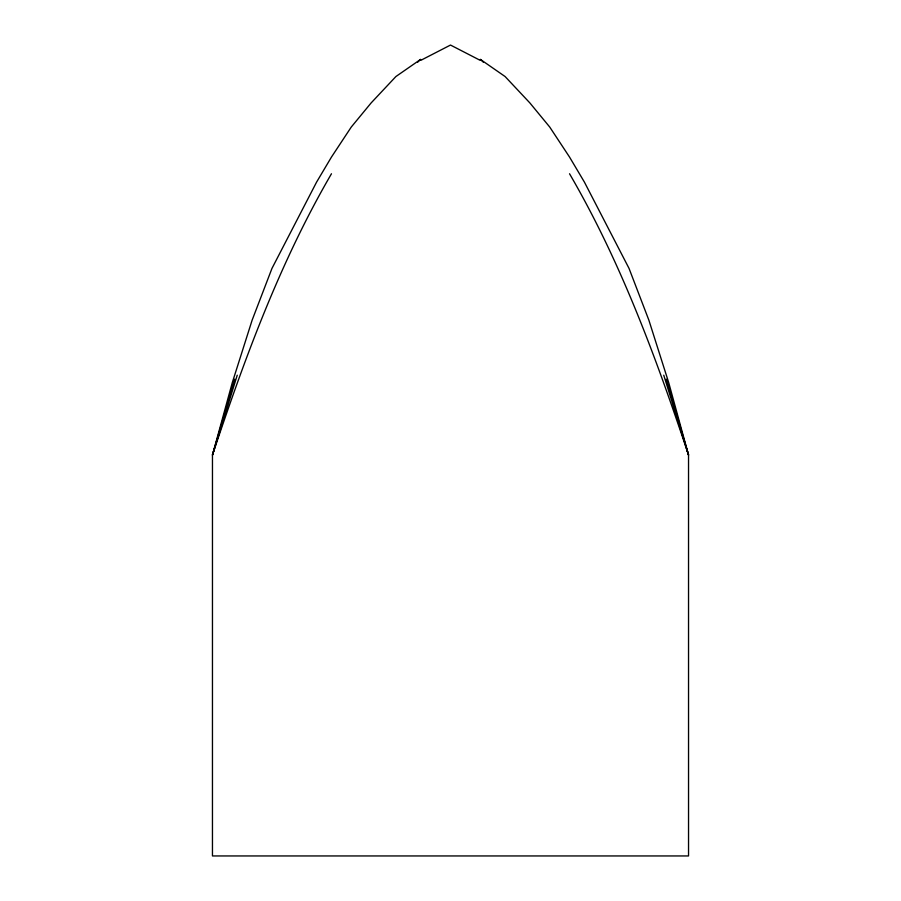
<?xml version="1.0" encoding="UTF-8"?>
<svg xmlns="http://www.w3.org/2000/svg" width="901" height="901" viewBox="0 0 901 901"><rect width="100%" height="100%" fill="white"/><g stroke="black" fill="none" stroke-linecap="round" stroke-linejoin="round"><path stroke-width="1.35" d="M417.704 62.169L420.677 59.342L395.899 76.54L371.122 102.939L351.289 127.018L331.455 157.078L316.578 182.126L271.967 268.408L252.122 320.182L232.289 382.632L212.467 454.994L212.456 855.95L688.544 855.95L688.533 454.994L668.711 382.632L648.878 320.182L629.033 268.408L584.422 182.126L569.545 157.078L549.711 127.018L529.878 102.939L505.101 76.54L480.323 59.342L483.296 62.169M331.467 173.758C280.031 262.045 244.689 358.384 212.467 454.994L234.767 379.175M212.467 454.994L237.245 375.199M420.699 60.401L450.5 45.05L480.301 60.401M569.533 173.758C620.969 262.045 656.311 358.384 688.533 454.994L666.233 379.175M663.755 375.199L688.533 454.994"/></g></svg>
